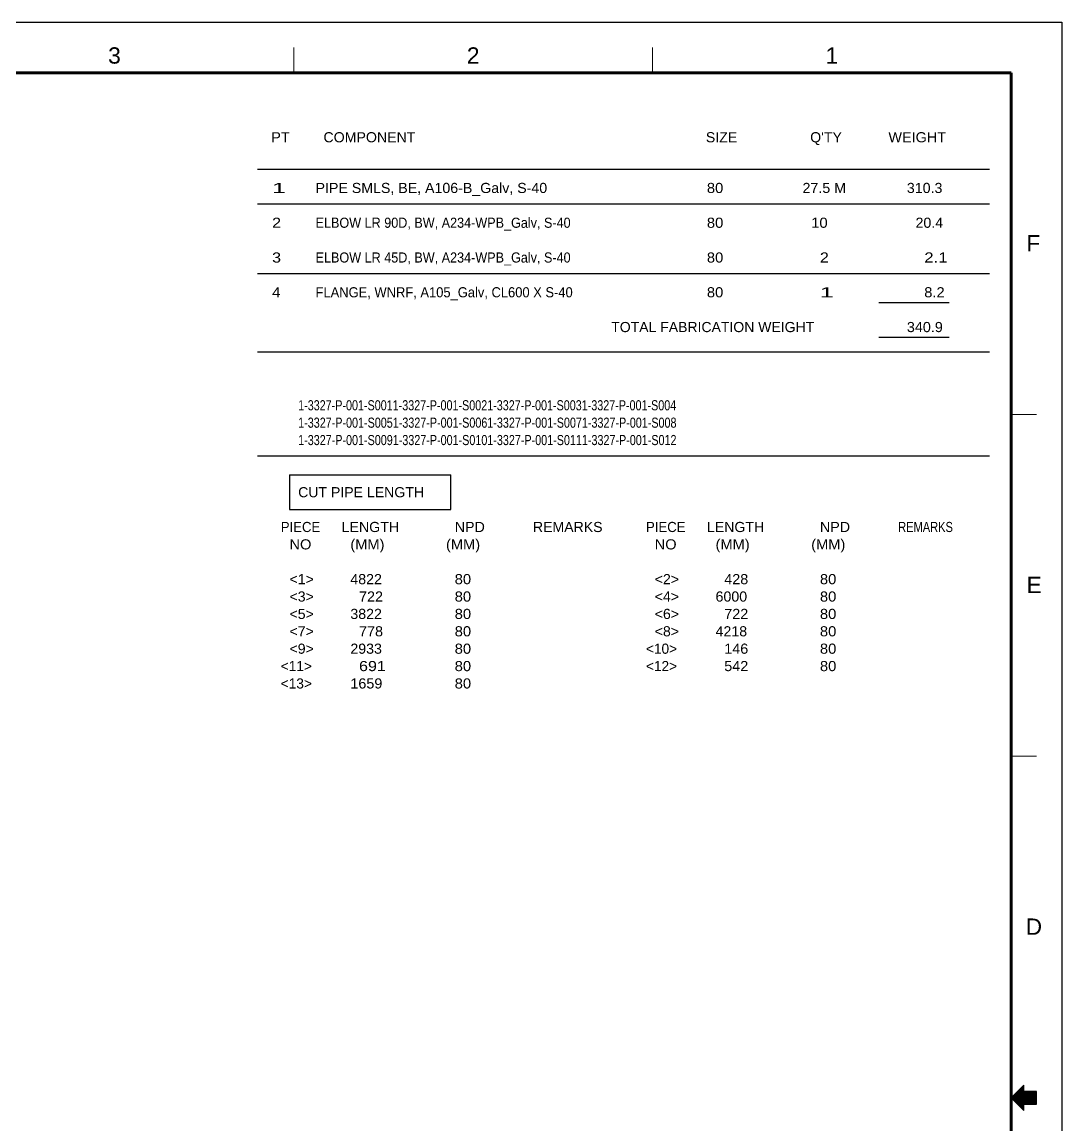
# Model space of a CAD drawing. Header units: inches. Extents: x 0 to 841, y 0 to 594.
# Drawn here: x 554 to 841, y 289.5 to 594 of the extents above; entities that cross this region are included whole.
import ezdxf
from ezdxf.enums import TextEntityAlignment as Align

# ---------------------------------------------------------------- set-up
doc = ezdxf.new("R2010")
doc.units = ezdxf.units.IN
doc.header["$MEASUREMENT"] = 0
for name, color, linetype in [('BG Border', 7, 'Continuous'), ('BG MATLIST', 7, 'Continuous'), ('MATLIST', 7, 'Continuous')]:
    doc.layers.add(name, color=color, linetype=linetype)
doc.styles.add('Arial', font='arial.ttf')
doc.styles.add('txt.shx', font='txt')

msp = doc.modelspace()

# ---------------------------------------------------------------- linework, layer by layer
at = {"layer": 'BG Border', "color": 7, "linetype": 'Continuous', "lineweight": 25}
for p, q in [((0, 594), (841, 594)), ((841, 594), (841, 0)), ((830.5, 300.5), (827, 297)), ((830.5, 298.75), (830.5, 300.5)), ((834.02, 298.75), (830.5, 298.75)), ((834.02, 295.25), (834.02, 298.75)), ((827, 297), (830.5, 293.5)), ((830.5, 293.5), (830.5, 295.25)), ((830.5, 295.25), (834.02, 295.25))]:
    msp.add_line(p, q, dxfattribs=at)
at = {"layer": 'BG Border', "color": 7, "linetype": 'Continuous', "lineweight": 13}
for p, q in [((629, 580), (629, 587.02)), ((728, 580), (728, 587.02)), ((834.02, 485.67), (827, 485.67)), ((834.02, 391.33), (827, 391.33)), ((834.02, 298.59), (828.59, 298.59)), ((830.5, 298.79), (828.79, 298.79)), ((830.5, 298.99), (828.99, 298.99)), ((830.5, 299.19), (829.19, 299.19)), ((830.5, 299.39), (829.39, 299.39)), ((830.5, 299.59), (829.59, 299.59)), ((830.5, 299.79), (829.79, 299.79)), ((830.5, 299.99), (829.99, 299.99)), ((830.5, 300.19), (830.19, 300.19)), ((830.5, 300.39), (830.39, 300.39)), ((834.02, 296.99), (827.01, 296.99)), ((834.02, 297.19), (827.19, 297.19)), ((834.02, 296.79), (827.21, 296.79)), ((834.02, 297.39), (827.39, 297.39)), ((834.02, 296.59), (827.41, 296.59)), ((834.02, 297.59), (827.59, 297.59)), ((834.02, 296.39), (827.61, 296.39)), ((834.02, 297.79), (827.79, 297.79)), ((834.02, 296.19), (827.81, 296.19)), ((834.02, 297.99), (827.99, 297.99)), ((834.02, 295.99), (828.01, 295.99)), ((834.02, 298.19), (828.19, 298.19)), ((834.02, 295.79), (828.21, 295.79)), ((834.02, 298.39), (828.39, 298.39)), ((834.02, 295.59), (828.41, 295.59)), ((834.02, 295.39), (828.61, 295.39)), ((830.5, 295.19), (828.81, 295.19)), ((830.5, 294.99), (829.01, 294.99)), ((830.5, 294.79), (829.21, 294.79)), ((830.5, 294.59), (829.41, 294.59)), ((830.5, 294.39), (829.61, 294.39)), ((830.5, 294.19), (829.81, 294.19)), ((830.5, 293.99), (830.01, 293.99)), ((830.5, 293.79), (830.21, 293.79)), ((830.5, 293.59), (830.41, 293.59))]:
    msp.add_line(p, q, dxfattribs=at)
at = {"layer": 'BG Border', "color": 3, "linetype": 'Continuous', "lineweight": 120}
for p, q in [((35, 580), (827, 580)), ((827, 580), (827, 14))]:
    msp.add_line(p, q, dxfattribs=at)
msp.add_lwpolyline([(827, 580), (35, 580), (35, 14), (827, 14)], close=True, dxfattribs=at)
at = {"layer": 'MATLIST', "color": 2, "linetype": 'Continuous', "lineweight": 30}
for p, q in [((619, 553.4), (821, 553.4)), ((619, 543.8), (821, 543.8)), ((619, 524.6), (821, 524.6)), ((790.5, 516.6), (809.9, 516.6)), ((790.5, 507), (809.9, 507)), ((619, 503), (821, 503)), ((619, 474.2), (821, 474.2)), ((627.8, 469), (672.3, 469)), ((627.8, 469), (627.8, 459.4)), ((672.3, 459.4), (672.3, 469)), ((627.8, 459.4), (672.3, 459.4))]:
    msp.add_line(p, q, dxfattribs=at)

# ---------------------------------------------------------------- texts
at = {"layer": 'BG Border', "color": 3, "style": 'Arial', "width": 1.008516}
for s, p in [('3', (579.5, 587.02)), ('2', (678.5, 587.02)), ('1', (777.5, 587.02))]:
    msp.add_text(s, height=4.5, dxfattribs=at).set_placement(p, align=Align.TOP_CENTER)
at = {"layer": 'BG Border', "color": 3, "style": 'Arial'}
for s, width, p in [('F', 0.993934, (831.22, 532.93)), ('E', 1.004063, (831.22, 438.6)), ('D', 0.992063, (831.01, 344.26))]:
    msp.add_text(s, height=4.5, dxfattribs=dict(at, width=width)).set_placement(p, align=Align.MIDDLE_LEFT)
at = {"layer": 'BG MATLIST', "color": 2, "style": 'Arial'}
for s, width, p in [('PT', 1.011406, (622.78, 560.8)), ('COMPONENT', 0.999032, (637.18, 560.8)), ('SIZE', 1.001836, (742.71, 560.8)), ("Q'TY", 0.997907, (771.51, 560.8)), ('WEIGHT', 1.016102, (793.11, 560.8))]:
    msp.add_text(s, height=2.8, dxfattribs=dict(at, width=width)).set_placement(p)
at = {"layer": 'MATLIST', "color": 2, "style": 'txt.shx'}
for s, width, p in [('1', 1.830635, (623, 546.8)), ('PIPE SMLS, BE, A106-B_Galv, S-40', 1.044752, (635, 546.8)), ('80', 1.088486, (743, 546.8)), ('27.5 M', 1.049611, (769.4, 546.8)), ('310.3', 1.047079, (798.2, 546.8)), ('2', 1.184529, (623, 537.2)), ('ELBOW LR 90D, BW, A234-WPB_Galv, S-40', 0.929399, (635, 537.2)), ('80', 1.088486, (743, 537.2)), ('10', 1.088486, (771.8, 537.2)), ('20.4', 1.043513, (800.6, 537.2)), ('3', 1.184529, (623, 527.6)), ('ELBOW LR 45D, BW, A234-WPB_Galv, S-40', 0.929399, (635, 527.6)), ('80', 1.088486, (743, 527.6)), ('2', 1.184529, (774.2, 527.6)), ('2.1', 1.239559, (803, 527.6)), ('4', 1.118721, (623, 518)), ('FLANGE, WNRF, A105_Galv, CL600 X S-40', 0.952686, (635, 518)), ('80', 1.088486, (743, 518)), ('1', 1.830635, (774.2, 518)), ('8.2', 1.081317, (803, 518)), ('TOTAL FABRICATION WEIGHT', 1.031985, (716.6, 508.4)), ('340.9', 1.059255, (798.2, 508.4)), ('1-3327-P-001-S0011-3327-P-001-S0021-3327-P-001-S0031-3327-P-001-S004', 0.793168, (630.2, 486.8)), ('1-3327-P-001-S0051-3327-P-001-S0061-3327-P-001-S0071-3327-P-001-S008', 0.793712, (630.2, 482)), ('1-3327-P-001-S0091-3327-P-001-S0101-3327-P-001-S0111-3327-P-001-S012', 0.793712, (630.2, 477.2)), ('CUT PIPE LENGTH', 1.036836, (630.2, 462.8)), ('PIECE', 0.970054, (625.4, 453.2)), ('LENGTH', 1.043763, (642.2, 453.2)), ('NPD', 1.053223, (673.4, 453.2)), ('REMARKS', 1.037113, (695, 453.2)), ('PIECE', 0.970054, (726.2, 453.2)), ('LENGTH', 1.043763, (743, 453.2)), ('NPD', 1.053223, (774.2, 453.2)), ('REMARKS', 0.816089, (795.8, 453.2)), ('NO', 1.075844, (627.8, 448.4)), ('(MM)', 1.078767, (644.6, 448.4)), ('(MM)', 1.078767, (671, 448.4)), ('NO', 1.075844, (728.6, 448.4)), ('(MM)', 1.078767, (745.4, 448.4)), ('(MM)', 1.078767, (771.8, 448.4)), ('<1>', 1.04131, (627.8, 438.8)), ('4822', 1.046077, (644.6, 438.8)), ('80', 1.088486, (673.4, 438.8)), ('<2>', 1.04131, (728.6, 438.8)), ('428', 1.059841, (747.8, 438.8)), ('80', 1.088486, (774.2, 438.8)), ('<3>', 1.04131, (627.8, 434)), ('722', 1.059841, (647, 434)), ('80', 1.088486, (673.4, 434)), ('<4>', 1.04131, (728.6, 434)), ('6000', 1.046077, (745.4, 434)), ('80', 1.088486, (774.2, 434)), ('<5>', 1.04131, (627.8, 429.2)), ('3822', 1.046077, (644.6, 429.2)), ('80', 1.088486, (673.4, 429.2)), ('<6>', 1.04131, (728.6, 429.2)), ('722', 1.059841, (747.8, 429.2)), ('80', 1.088486, (774.2, 429.2)), ('<7>', 1.04131, (627.8, 424.4)), ('778', 1.059841, (647, 424.4)), ('80', 1.088486, (673.4, 424.4)), ('<8>', 1.04131, (728.6, 424.4)), ('4218', 1.046077, (745.4, 424.4)), ('80', 1.088486, (774.2, 424.4)), ('<9>', 1.04131, (627.8, 419.6)), ('2933', 1.046077, (644.6, 419.6)), ('80', 1.088486, (673.4, 419.6)), ('<10>', 1.004566, (726.2, 419.6)), ('146', 1.059841, (747.8, 419.6)), ('80', 1.088486, (774.2, 419.6)), ('<11>', 1.004566, (625.4, 414.8)), ('691', 1.184529, (647, 414.8)), ('80', 1.088486, (673.4, 414.8)), ('<12>', 1.004566, (726.2, 414.8)), ('542', 1.059841, (747.8, 414.8)), ('80', 1.088486, (774.2, 414.8)), ('<13>', 1.004566, (625.4, 410)), ('1659', 1.059841, (644.6, 410)), ('80', 1.088486, (673.4, 410))]:
    msp.add_text(s, height=2.8, dxfattribs=dict(at, width=width)).set_placement(p)

doc.saveas('drawing.dxf')
